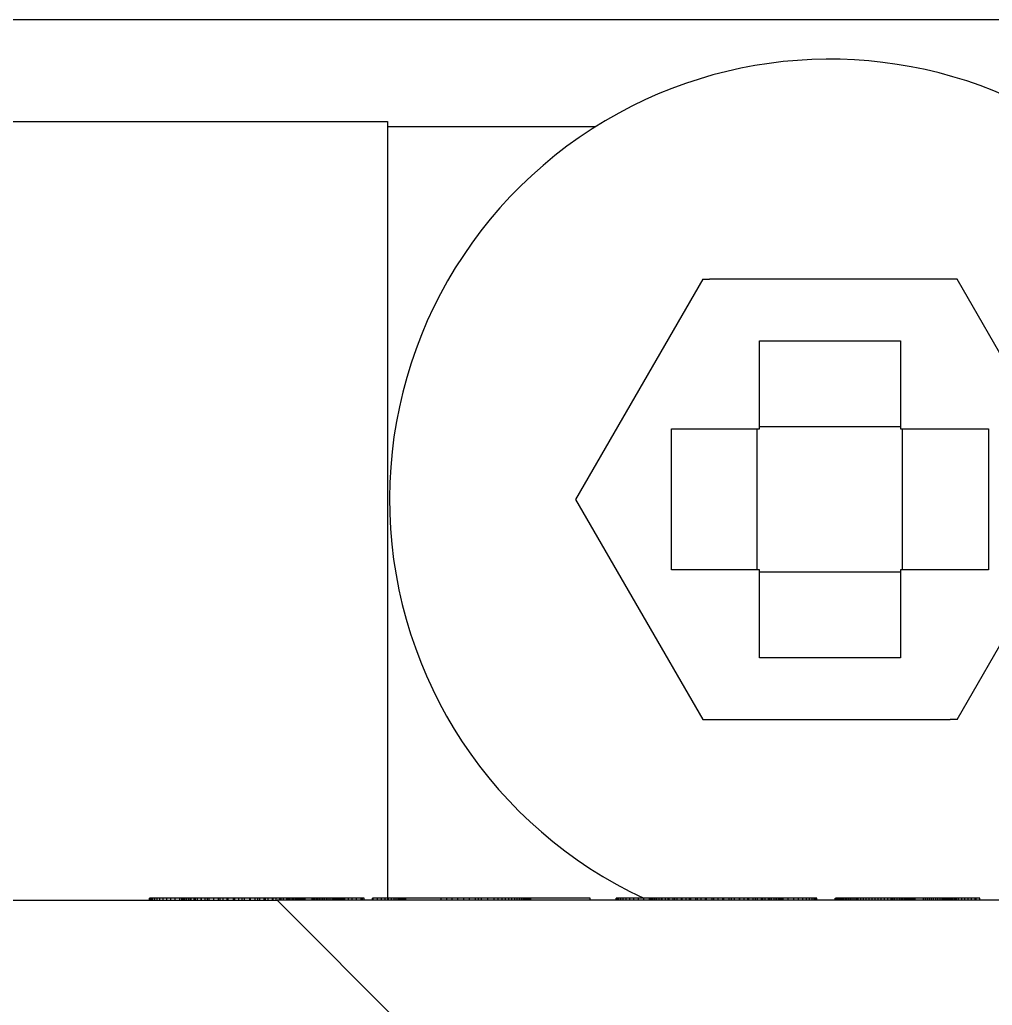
# Model space of a CAD drawing. Header units: millimetres. Extents: x -210 to 210, y -148 to 148.
# Drawn here: x -167.03 to -161.51, y -3.45 to 2.14 of the extents above; entities that cross this region are included whole.
import ezdxf

# ---------------------------------------------------------------- set-up
doc = ezdxf.new("R2010")
doc.units = ezdxf.units.MM
doc.layers.get('0').update_dxf_attribs({"lineweight": 18})

msp = doc.modelspace()

# ---------------------------------------------------------------- linework, layer by layer
at = {"color": 7, "lineweight": 30}
for p, q in [((-134.0716, 2.1437), (-167.5717, 2.1437)), ((-136.0716, -2.8563), (-165.5716, -2.8563))]:
    msp.add_line(p, q, dxfattribs=at)
at = {"color": 7, "lineweight": 30, "ltscale": 0.06566}
msp.add_line((-167.5717, 1.565), (-164.9452, 1.565), dxfattribs=at)
at = {"color": 7, "lineweight": 30, "ltscale": 0.110533}
msp.add_line((-164.9452, 1.565), (-164.9452, -2.8563), dxfattribs=at)
at = {"color": 7, "lineweight": 30, "ltscale": 0.029591}
msp.add_line((-164.9452, 1.5372), (-163.7615, 1.5372), dxfattribs=at)
at = {"color": 7, "lineweight": 30, "ltscale": 0.036084}
for p, q in [((-163.1546, 0.6695), (-163.8763, -0.5805)), ((-160.9895, -0.5805), (-161.7112, 0.6695)), ((-163.8763, -0.5805), (-163.1546, -1.8305)), ((-161.7112, -1.8305), (-160.9895, -0.5805))]:
    msp.add_line(p, q, dxfattribs=at)
at = {"color": 7, "lineweight": 30, "ltscale": 0.000970459}
for p, q in [((-163.1546, 0.6695), (-163.1158, 0.6695)), ((-161.7112, -1.8305), (-161.75, -1.8305)), ((-165.8548, -2.8463), (-165.8936, -2.8463))]:
    msp.add_line(p, q, dxfattribs=at)
at = {"color": 7, "lineweight": 30, "ltscale": 0.035114}
for p, q in [((-161.7112, 0.6695), (-163.1158, 0.6695)), ((-163.1546, -1.8305), (-161.75, -1.8305))]:
    msp.add_line(p, q, dxfattribs=at)
at = {"color": 7, "lineweight": 30, "ltscale": 0.02}
for p, q in [((-162.8329, 0.3195), (-162.0329, 0.3195)), ((-162.0329, -0.1679), (-162.8329, -0.1679)), ((-163.3329, -0.9805), (-163.3329, -0.1805)), ((-162.8455, -0.9805), (-162.8455, -0.1805)), ((-162.0203, -0.9805), (-162.0203, -0.1805)), ((-161.5329, -0.1805), (-161.5329, -0.9805)), ((-162.0329, -0.9931), (-162.8329, -0.9931)), ((-162.0329, -1.4805), (-162.8329, -1.4805))]:
    msp.add_line(p, q, dxfattribs=at)
at = {"color": 7, "lineweight": 30, "ltscale": 0.0125}
for p, q in [((-162.8329, -0.1805), (-162.8329, 0.3195)), ((-162.0329, 0.3195), (-162.0329, -0.1805)), ((-163.3329, -0.1805), (-162.8329, -0.1805)), ((-162.0329, -0.1805), (-161.5329, -0.1805)), ((-162.8329, -0.9805), (-163.3329, -0.9805)), ((-162.8329, -1.4805), (-162.8329, -0.9805)), ((-162.0329, -0.9805), (-162.0329, -1.4805)), ((-161.5329, -0.9805), (-162.0329, -0.9805))]:
    msp.add_line(p, q, dxfattribs=at)
at = {"color": 7, "lineweight": 30, "ltscale": 3.05176e-05}
msp.add_line((-166.2943, -2.8463), (-166.2955, -2.8463), dxfattribs=at)
at = {"color": 7, "lineweight": 30, "ltscale": 0.000249863}
for p, q in [((-166.2955, -2.8563), (-166.2955, -2.8463)), ((-166.2943, -2.8563), (-166.2943, -2.8463)), ((-166.2907, -2.8563), (-166.2907, -2.8463)), ((-166.2846, -2.8563), (-166.2846, -2.8463)), ((-166.2761, -2.8563), (-166.2761, -2.8463)), ((-166.2652, -2.8563), (-166.2652, -2.8463)), ((-166.2518, -2.8563), (-166.2518, -2.8463)), ((-166.236, -2.8563), (-166.236, -2.8463)), ((-166.2178, -2.8563), (-166.2178, -2.8463)), ((-166.1972, -2.8563), (-166.1972, -2.8463)), ((-166.1741, -2.8563), (-166.1741, -2.8463)), ((-166.1491, -2.8563), (-166.1491, -2.8463)), ((-166.1225, -2.8563), (-166.1225, -2.8463)), ((-166.1123, -2.8563), (-166.1123, -2.8463)), ((-166.109, -2.8563), (-166.109, -2.8463)), ((-166.1034, -2.8563), (-166.1034, -2.8463)), ((-166.0957, -2.8563), (-166.0957, -2.8463)), ((-166.0944, -2.8563), (-166.0944, -2.8463)), ((-166.0857, -2.8563), (-166.0857, -2.8463)), ((-166.0735, -2.8563), (-166.0735, -2.8463)), ((-166.0647, -2.8563), (-166.0647, -2.8463)), ((-166.0591, -2.8563), (-166.0591, -2.8463)), ((-166.0425, -2.8563), (-166.0425, -2.8463)), ((-166.0336, -2.8563), (-166.0336, -2.8463)), ((-166.0236, -2.8563), (-166.0236, -2.8463)), ((-166.0025, -2.8563), (-166.0025, -2.8463)), ((-166.0009, -2.8563), (-166.0009, -2.8463)), ((-165.9798, -2.8563), (-165.9798, -2.8463)), ((-165.9666, -2.8563), (-165.9666, -2.8463)), ((-165.9559, -2.8563), (-165.9559, -2.8463)), ((-165.9309, -2.8563), (-165.9309, -2.8463)), ((-165.9308, -2.8563), (-165.9308, -2.8463)), ((-165.9046, -2.8563), (-165.9046, -2.8463)), ((-165.8936, -2.8563), (-165.8936, -2.8463)), ((-165.8772, -2.8563), (-165.8772, -2.8463)), ((-165.8548, -2.8563), (-165.8548, -2.8463)), ((-165.8486, -2.8563), (-165.8486, -2.8463)), ((-165.8189, -2.8563), (-165.8189, -2.8463)), ((-165.8118, -2.8563), (-165.8118, -2.8463)), ((-165.788, -2.8563), (-165.788, -2.8463)), ((-165.7686, -2.8563), (-165.7686, -2.8463)), ((-165.756, -2.8563), (-165.756, -2.8463)), ((-165.725, -2.8563), (-165.725, -2.8463)), ((-165.7228, -2.8563), (-165.7228, -2.8463)), ((-165.6958, -2.8563), (-165.6958, -2.8463)), ((-165.6812, -2.8563), (-165.6812, -2.8463)), ((-165.6805, -2.8563), (-165.6805, -2.8463)), ((-165.6699, -2.8563), (-165.6699, -2.8463)), ((-165.6449, -2.8563), (-165.6449, -2.8463)), ((-165.637, -2.8563), (-165.637, -2.8463)), ((-165.621, -2.8563), (-165.621, -2.8463)), ((-165.598, -2.8563), (-165.598, -2.8463)), ((-165.5925, -2.8563), (-165.5925, -2.8463)), ((-165.5761, -2.8563), (-165.5761, -2.8463)), ((-165.5552, -2.8563), (-165.5552, -2.8463)), ((-165.5477, -2.8563), (-165.5477, -2.8463)), ((-165.5353, -2.8563), (-165.5353, -2.8463)), ((-165.5163, -2.8563), (-165.5163, -2.8463)), ((-165.5094, -2.8563), (-165.5094, -2.8463)), ((-165.5025, -2.8563), (-165.5025, -2.8463)), ((-165.4984, -2.8563), (-165.4984, -2.8463)), ((-165.4975, -2.8563), (-165.4975, -2.8463)), ((-165.4865, -2.8563), (-165.4865, -2.8463)), ((-165.4819, -2.8563), (-165.4819, -2.8463)), ((-165.4763, -2.8563), (-165.4763, -2.8463)), ((-165.4671, -2.8563), (-165.4671, -2.8463)), ((-165.4671, -2.8563), (-165.4671, -2.8463)), ((-165.4587, -2.8563), (-165.4587, -2.8463)), ((-165.4571, -2.8563), (-165.4571, -2.8463)), ((-165.454, -2.8563), (-165.454, -2.8463)), ((-165.4511, -2.8563), (-165.4511, -2.8463)), ((-165.4444, -2.8563), (-165.4444, -2.8463)), ((-165.4426, -2.8563), (-165.4426, -2.8463)), ((-165.4386, -2.8563), (-165.4386, -2.8463)), ((-165.4337, -2.8563), (-165.4337, -2.8463)), ((-165.4331, -2.8563), (-165.4331, -2.8463)), ((-165.4295, -2.8563), (-165.4295, -2.8463)), ((-165.4256, -2.8563), (-165.4256, -2.8463)), ((-165.4252, -2.8563), (-165.4252, -2.8463)), ((-165.4223, -2.8563), (-165.4223, -2.8463)), ((-165.4194, -2.8563), (-165.4194, -2.8463)), ((-165.4191, -2.8563), (-165.4191, -2.8463)), ((-165.4169, -2.8563), (-165.4169, -2.8463)), ((-165.4149, -2.8563), (-165.4149, -2.8463)), ((-165.4148, -2.8563), (-165.4148, -2.8463)), ((-165.4133, -2.8563), (-165.4133, -2.8463)), ((-165.4122, -2.8563), (-165.4122, -2.8463)), ((-165.4122, -2.8563), (-165.4122, -2.8463)), ((-165.4115, -2.8563), (-165.4115, -2.8463)), ((-165.4113, -2.8563), (-165.4113, -2.8463)), ((-165.3717, -2.8563), (-165.3717, -2.8463)), ((-165.3641, -2.8563), (-165.3641, -2.8463)), ((-165.3562, -2.8563), (-165.3562, -2.8463)), ((-165.348, -2.8563), (-165.348, -2.8463)), ((-165.3394, -2.8563), (-165.3394, -2.8463)), ((-165.3305, -2.8563), (-165.3305, -2.8463)), ((-165.3212, -2.8563), (-165.3212, -2.8463)), ((-165.3116, -2.8563), (-165.3116, -2.8463)), ((-165.3016, -2.8563), (-165.3016, -2.8463)), ((-165.2913, -2.8563), (-165.2913, -2.8463)), ((-165.2807, -2.8563), (-165.2807, -2.8463)), ((-165.269, -2.8563), (-165.269, -2.8463)), ((-165.2559, -2.8563), (-165.2559, -2.8463)), ((-165.2502, -2.8563), (-165.2502, -2.8463)), ((-165.2498, -2.8563), (-165.2498, -2.8463)), ((-165.2492, -2.8563), (-165.2492, -2.8463)), ((-165.2484, -2.8563), (-165.2484, -2.8463)), ((-165.2473, -2.8563), (-165.2473, -2.8463)), ((-165.246, -2.8563), (-165.246, -2.8463)), ((-165.2445, -2.8563), (-165.2445, -2.8463)), ((-165.2427, -2.8563), (-165.2427, -2.8463)), ((-165.2412, -2.8563), (-165.2412, -2.8463)), ((-165.2407, -2.8563), (-165.2407, -2.8463)), ((-165.2384, -2.8563), (-165.2384, -2.8463)), ((-165.2358, -2.8563), (-165.2358, -2.8463)), ((-165.2326, -2.8563), (-165.2326, -2.8463)), ((-165.2288, -2.8563), (-165.2288, -2.8463)), ((-165.2249, -2.8563), (-165.2249, -2.8463)), ((-165.2245, -2.8563), (-165.2245, -2.8463)), ((-165.2196, -2.8563), (-165.2196, -2.8463)), ((-165.2142, -2.8563), (-165.2142, -2.8463)), ((-165.2082, -2.8563), (-165.2082, -2.8463)), ((-165.2071, -2.8563), (-165.2071, -2.8463)), ((-165.2017, -2.8563), (-165.2017, -2.8463)), ((-165.1946, -2.8563), (-165.1946, -2.8463)), ((-165.1877, -2.8563), (-165.1877, -2.8463)), ((-165.1869, -2.8563), (-165.1869, -2.8463)), ((-165.1667, -2.8563), (-165.1667, -2.8463)), ((-165.1442, -2.8563), (-165.1442, -2.8463)), ((-165.1202, -2.8563), (-165.1202, -2.8463)), ((-165.0946, -2.8563), (-165.0946, -2.8463)), ((-165.0866, -2.8563), (-165.0866, -2.8463)), ((-165.0761, -2.8563), (-165.0761, -2.8463)), ((-165.0286, -2.8563), (-165.0286, -2.8463)), ((-165.0259, -2.8563), (-165.0259, -2.8463)), ((-165.0011, -2.8563), (-165.0011, -2.8463)), ((-164.9783, -2.8563), (-164.9783, -2.8463)), ((-164.9575, -2.8563), (-164.9575, -2.8463)), ((-164.9387, -2.8563), (-164.9387, -2.8463)), ((-164.922, -2.8563), (-164.922, -2.8463)), ((-164.9073, -2.8563), (-164.9073, -2.8463)), ((-164.8947, -2.8563), (-164.8947, -2.8463)), ((-164.884, -2.8563), (-164.884, -2.8463)), ((-164.8754, -2.8563), (-164.8754, -2.8463)), ((-164.8689, -2.8563), (-164.8689, -2.8463)), ((-164.8636, -2.8563), (-164.8636, -2.8463)), ((-164.8589, -2.8563), (-164.8589, -2.8463)), ((-164.8548, -2.8563), (-164.8548, -2.8463)), ((-164.8511, -2.8563), (-164.8511, -2.8463)), ((-164.8481, -2.8563), (-164.8481, -2.8463)), ((-164.8456, -2.8563), (-164.8456, -2.8463)), ((-164.8437, -2.8563), (-164.8437, -2.8463)), ((-164.8423, -2.8563), (-164.8423, -2.8463)), ((-164.8414, -2.8563), (-164.8414, -2.8463)), ((-164.8412, -2.8563), (-164.8412, -2.8463)), ((-164.6392, -2.8563), (-164.6392, -2.8463)), ((-164.6083, -2.8563), (-164.6083, -2.8463)), ((-164.5767, -2.8563), (-164.5767, -2.8463)), ((-164.5446, -2.8563), (-164.5446, -2.8463)), ((-164.5119, -2.8563), (-164.5119, -2.8463)), ((-164.4786, -2.8563), (-164.4786, -2.8463)), ((-164.4447, -2.8563), (-164.4447, -2.8463)), ((-164.4268, -2.8563), (-164.4268, -2.8463)), ((-164.4103, -2.8563), (-164.4103, -2.8463)), ((-164.3753, -2.8563), (-164.3753, -2.8463)), ((-164.3396, -2.8563), (-164.3396, -2.8463)), ((-164.3161, -2.8563), (-164.3161, -2.8463)), ((-164.2942, -2.8563), (-164.2942, -2.8463)), ((-164.2738, -2.8563), (-164.2738, -2.8463)), ((-164.255, -2.8563), (-164.255, -2.8463)), ((-164.2377, -2.8563), (-164.2377, -2.8463)), ((-164.222, -2.8563), (-164.222, -2.8463)), ((-164.2078, -2.8563), (-164.2078, -2.8463)), ((-164.1952, -2.8563), (-164.1952, -2.8463)), ((-164.1842, -2.8563), (-164.1842, -2.8463)), ((-164.1747, -2.8563), (-164.1747, -2.8463)), ((-164.1664, -2.8563), (-164.1664, -2.8463)), ((-164.159, -2.8563), (-164.159, -2.8463)), ((-164.1525, -2.8563), (-164.1525, -2.8463)), ((-164.1468, -2.8563), (-164.1468, -2.8463)), ((-164.142, -2.8563), (-164.142, -2.8463)), ((-164.1381, -2.8563), (-164.1381, -2.8463)), ((-164.1351, -2.8563), (-164.1351, -2.8463)), ((-164.1329, -2.8563), (-164.1329, -2.8463)), ((-164.1316, -2.8563), (-164.1316, -2.8463)), ((-164.1311, -2.8563), (-164.1311, -2.8463)), ((-163.7933, -2.8563), (-163.7933, -2.8463)), ((-163.6455, -2.8563), (-163.6455, -2.8463)), ((-163.6439, -2.8563), (-163.6439, -2.8463)), ((-163.6392, -2.8563), (-163.6392, -2.8463)), ((-163.6315, -2.8563), (-163.6315, -2.8463)), ((-163.6206, -2.8563), (-163.6206, -2.8463)), ((-163.6065, -2.8563), (-163.6065, -2.8463)), ((-163.5894, -2.8563), (-163.5894, -2.8463)), ((-163.5692, -2.8563), (-163.5692, -2.8463)), ((-163.5458, -2.8563), (-163.5458, -2.8463)), ((-163.5193, -2.8563), (-163.5193, -2.8463)), ((-163.4897, -2.8563), (-163.4897, -2.8463)), ((-163.4577, -2.8563), (-163.4577, -2.8463)), ((-163.4543, -2.8563), (-163.4543, -2.8463)), ((-163.451, -2.8563), (-163.451, -2.8463)), ((-163.4456, -2.8563), (-163.4456, -2.8463)), ((-163.4379, -2.8563), (-163.4379, -2.8463)), ((-163.428, -2.8563), (-163.428, -2.8463)), ((-163.424, -2.8563), (-163.424, -2.8463)), ((-163.416, -2.8563), (-163.416, -2.8463)), ((-163.4017, -2.8563), (-163.4017, -2.8463)), ((-163.3884, -2.8563), (-163.3884, -2.8463)), ((-163.3853, -2.8563), (-163.3853, -2.8463)), ((-163.3667, -2.8563), (-163.3667, -2.8463)), ((-163.3512, -2.8563), (-163.3512, -2.8463)), ((-163.3459, -2.8563), (-163.3459, -2.8463)), ((-163.3234, -2.8563), (-163.3234, -2.8463)), ((-163.3122, -2.8563), (-163.3122, -2.8463)), ((-163.2997, -2.8563), (-163.2997, -2.8463)), ((-163.2748, -2.8563), (-163.2748, -2.8463)), ((-163.2715, -2.8563), (-163.2715, -2.8463)), ((-163.2487, -2.8563), (-163.2487, -2.8463)), ((-163.229, -2.8563), (-163.229, -2.8463)), ((-163.2215, -2.8563), (-163.2215, -2.8463)), ((-163.193, -2.8563), (-163.193, -2.8463)), ((-163.1848, -2.8563), (-163.1848, -2.8463)), ((-163.1634, -2.8563), (-163.1634, -2.8463)), ((-163.1389, -2.8563), (-163.1389, -2.8463)), ((-163.1326, -2.8563), (-163.1326, -2.8463)), ((-163.1006, -2.8563), (-163.1006, -2.8463)), ((-163.0912, -2.8563), (-163.0912, -2.8463)), ((-163.0674, -2.8563), (-163.0674, -2.8463)), ((-163.0399, -2.8563), (-163.0399, -2.8463)), ((-163.0353, -2.8563), (-163.0353, -2.8463)), ((-163.0044, -2.8563), (-163.0044, -2.8463)), ((-162.9906, -2.8563), (-162.9906, -2.8463)), ((-162.9747, -2.8563), (-162.9747, -2.8463)), ((-162.9462, -2.8563), (-162.9462, -2.8463)), ((-162.9434, -2.8563), (-162.9434, -2.8463)), ((-162.9189, -2.8563), (-162.9189, -2.8463)), ((-162.8981, -2.8563), (-162.8981, -2.8463)), ((-162.8929, -2.8563), (-162.8929, -2.8463)), ((-162.8681, -2.8563), (-162.8681, -2.8463)), ((-162.8549, -2.8563), (-162.8549, -2.8463)), ((-162.8444, -2.8563), (-162.8444, -2.8463)), ((-162.822, -2.8563), (-162.822, -2.8463)), ((-162.8137, -2.8563), (-162.8137, -2.8463)), ((-162.8008, -2.8563), (-162.8008, -2.8463)), ((-162.7813, -2.8563), (-162.7813, -2.8463)), ((-162.7745, -2.8563), (-162.7745, -2.8463)), ((-162.7637, -2.8563), (-162.7637, -2.8463)), ((-162.7483, -2.8563), (-162.7483, -2.8463)), ((-162.7373, -2.8563), (-162.7373, -2.8463)), ((-162.7349, -2.8563), (-162.7349, -2.8463)), ((-162.7236, -2.8563), (-162.7236, -2.8463)), ((-162.7143, -2.8563), (-162.7143, -2.8463)), ((-162.7071, -2.8563), (-162.7071, -2.8463)), ((-162.702, -2.8563), (-162.702, -2.8463)), ((-162.702, -2.8563), (-162.702, -2.8463)), ((-162.6989, -2.8563), (-162.6989, -2.8463)), ((-162.6688, -2.8563), (-162.6688, -2.8463)), ((-162.6383, -2.8563), (-162.6383, -2.8463)), ((-162.6109, -2.8563), (-162.6109, -2.8463)), ((-162.5867, -2.8563), (-162.5867, -2.8463)), ((-162.5658, -2.8563), (-162.5658, -2.8463)), ((-162.5481, -2.8563), (-162.5481, -2.8463)), ((-162.5336, -2.8563), (-162.5336, -2.8463)), ((-162.5223, -2.8563), (-162.5223, -2.8463)), ((-162.5143, -2.8563), (-162.5143, -2.8463)), ((-162.5094, -2.8563), (-162.5094, -2.8463)), ((-162.5078, -2.8563), (-162.5078, -2.8463)), ((-162.4022, -2.8563), (-162.4022, -2.8463)), ((-162.4019, -2.8563), (-162.4019, -2.8463)), ((-162.4008, -2.8563), (-162.4008, -2.8463)), ((-162.399, -2.8563), (-162.399, -2.8463)), ((-162.3966, -2.8563), (-162.3966, -2.8463)), ((-162.3934, -2.8563), (-162.3934, -2.8463)), ((-162.3894, -2.8563), (-162.3894, -2.8463)), ((-162.3848, -2.8563), (-162.3848, -2.8463)), ((-162.3794, -2.8563), (-162.3794, -2.8463)), ((-162.3734, -2.8563), (-162.3734, -2.8463)), ((-162.3666, -2.8563), (-162.3666, -2.8463)), ((-162.3593, -2.8563), (-162.3593, -2.8463)), ((-162.3515, -2.8563), (-162.3515, -2.8463)), ((-162.3432, -2.8563), (-162.3432, -2.8463)), ((-162.3345, -2.8563), (-162.3345, -2.8463)), ((-162.3254, -2.8563), (-162.3254, -2.8463)), ((-162.3158, -2.8563), (-162.3158, -2.8463)), ((-162.3057, -2.8563), (-162.3057, -2.8463)), ((-162.2952, -2.8563), (-162.2952, -2.8463)), ((-162.2843, -2.8563), (-162.2843, -2.8463)), ((-162.2808, -2.8563), (-162.2808, -2.8463)), ((-162.2729, -2.8563), (-162.2729, -2.8463)), ((-162.2579, -2.8563), (-162.2579, -2.8463)), ((-162.2425, -2.8563), (-162.2425, -2.8463)), ((-162.2267, -2.8563), (-162.2267, -2.8463)), ((-162.2104, -2.8563), (-162.2104, -2.8463)), ((-162.1937, -2.8563), (-162.1937, -2.8463)), ((-162.1766, -2.8563), (-162.1766, -2.8463)), ((-162.1591, -2.8563), (-162.1591, -2.8463)), ((-162.1412, -2.8563), (-162.1412, -2.8463)), ((-162.1228, -2.8563), (-162.1228, -2.8463)), ((-162.104, -2.8563), (-162.104, -2.8463)), ((-162.0854, -2.8563), (-162.0854, -2.8463)), ((-162.0776, -2.8563), (-162.0776, -2.8463)), ((-162.0678, -2.8563), (-162.0678, -2.8463)), ((-162.0633, -2.8563), (-162.0633, -2.8463)), ((-162.051, -2.8563), (-162.051, -2.8463)), ((-162.0501, -2.8563), (-162.0501, -2.8463)), ((-162.0379, -2.8563), (-162.0379, -2.8463)), ((-162.0351, -2.8563), (-162.0351, -2.8463)), ((-162.0267, -2.8563), (-162.0267, -2.8463)), ((-162.0202, -2.8563), (-162.0202, -2.8463)), ((-162.0166, -2.8563), (-162.0166, -2.8463)), ((-162.0074, -2.8563), (-162.0074, -2.8463)), ((-162.0061, -2.8563), (-162.0061, -2.8463)), ((-161.9993, -2.8563), (-161.9993, -2.8463)), ((-161.9929, -2.8563), (-161.9929, -2.8463)), ((-161.9923, -2.8563), (-161.9923, -2.8463)), ((-161.9863, -2.8563), (-161.9863, -2.8463)), ((-161.9812, -2.8563), (-161.9812, -2.8463)), ((-161.9807, -2.8563), (-161.9807, -2.8463)), ((-161.977, -2.8563), (-161.977, -2.8463)), ((-161.9732, -2.8563), (-161.9732, -2.8463)), ((-161.9698, -2.8563), (-161.9698, -2.8463)), ((-161.9693, -2.8563), (-161.9693, -2.8463)), ((-161.9669, -2.8563), (-161.9669, -2.8463)), ((-161.9644, -2.8563), (-161.9644, -2.8463)), ((-161.9624, -2.8563), (-161.9624, -2.8463)), ((-161.9608, -2.8563), (-161.9608, -2.8463)), ((-161.9597, -2.8563), (-161.9597, -2.8463)), ((-161.959, -2.8563), (-161.959, -2.8463)), ((-161.9588, -2.8563), (-161.9588, -2.8463)), ((-161.952, -2.8563), (-161.952, -2.8463)), ((-161.9503, -2.8563), (-161.9503, -2.8463)), ((-161.9483, -2.8563), (-161.9483, -2.8463)), ((-161.9007, -2.8563), (-161.9007, -2.8463)), ((-161.89, -2.8563), (-161.89, -2.8463)), ((-161.879, -2.8563), (-161.879, -2.8463)), ((-161.8676, -2.8563), (-161.8676, -2.8463)), ((-161.856, -2.8563), (-161.856, -2.8463)), ((-161.844, -2.8563), (-161.844, -2.8463)), ((-161.8317, -2.8563), (-161.8317, -2.8463)), ((-161.8191, -2.8563), (-161.8191, -2.8463)), ((-161.8061, -2.8563), (-161.8061, -2.8463)), ((-161.795, -2.8563), (-161.795, -2.8463)), ((-161.7946, -2.8563), (-161.7946, -2.8463)), ((-161.7939, -2.8563), (-161.7939, -2.8463)), ((-161.7929, -2.8563), (-161.7929, -2.8463)), ((-161.7928, -2.8563), (-161.7928, -2.8463)), ((-161.7915, -2.8563), (-161.7915, -2.8463)), ((-161.7899, -2.8563), (-161.7899, -2.8463)), ((-161.788, -2.8563), (-161.788, -2.8463)), ((-161.7859, -2.8563), (-161.7859, -2.8463)), ((-161.7834, -2.8563), (-161.7834, -2.8463)), ((-161.7807, -2.8563), (-161.7807, -2.8463)), ((-161.7793, -2.8563), (-161.7793, -2.8463)), ((-161.7774, -2.8563), (-161.7774, -2.8463)), ((-161.7733, -2.8563), (-161.7733, -2.8463)), ((-161.7685, -2.8563), (-161.7685, -2.8463)), ((-161.7652, -2.8563), (-161.7652, -2.8463)), ((-161.7629, -2.8563), (-161.7629, -2.8463)), ((-161.7565, -2.8563), (-161.7565, -2.8463)), ((-161.7505, -2.8563), (-161.7505, -2.8463)), ((-161.7494, -2.8563), (-161.7494, -2.8463)), ((-161.7416, -2.8563), (-161.7416, -2.8463)), ((-161.7351, -2.8563), (-161.7351, -2.8463)), ((-161.7329, -2.8563), (-161.7329, -2.8463)), ((-161.7235, -2.8563), (-161.7235, -2.8463)), ((-161.7189, -2.8563), (-161.7189, -2.8463)), ((-161.7133, -2.8563), (-161.7133, -2.8463)), ((-161.7021, -2.8563), (-161.7021, -2.8463)), ((-161.6846, -2.8563), (-161.6846, -2.8463)), ((-161.6664, -2.8563), (-161.6664, -2.8463)), ((-161.6476, -2.8563), (-161.6476, -2.8463)), ((-161.628, -2.8563), (-161.628, -2.8463)), ((-161.6077, -2.8563), (-161.6077, -2.8463)), ((-161.6025, -2.8563), (-161.6025, -2.8463)), ((-161.5813, -2.8563), (-161.5813, -2.8463))]:
    msp.add_line(p, q, dxfattribs=at)
at = {"color": 7, "lineweight": 30, "ltscale": 9.07898e-05}
msp.add_line((-166.2907, -2.8463), (-166.2943, -2.8463), dxfattribs=at)
at = {"color": 7, "lineweight": 30, "ltscale": 0.000151825}
msp.add_line((-166.2846, -2.8463), (-166.2907, -2.8463), dxfattribs=at)
at = {"color": 7, "lineweight": 30, "ltscale": 0.00021286}
msp.add_line((-166.2761, -2.8463), (-166.2846, -2.8463), dxfattribs=at)
at = {"color": 7, "lineweight": 30, "ltscale": 0.000273132}
for p, q in [((-166.2652, -2.8463), (-166.2761, -2.8463)), ((-162.2843, -2.8463), (-162.2952, -2.8463))]:
    msp.add_line(p, q, dxfattribs=at)
at = {"color": 7, "lineweight": 30, "ltscale": 0.000334167}
msp.add_line((-166.2518, -2.8463), (-166.2652, -2.8463), dxfattribs=at)
at = {"color": 7, "lineweight": 30, "ltscale": 0.00039444}
msp.add_line((-166.236, -2.8463), (-166.2518, -2.8463), dxfattribs=at)
at = {"color": 7, "lineweight": 30, "ltscale": 0.000455475}
msp.add_line((-166.2178, -2.8463), (-166.236, -2.8463), dxfattribs=at)
at = {"color": 7, "lineweight": 30, "ltscale": 0.000515747}
msp.add_line((-166.1972, -2.8463), (-166.2178, -2.8463), dxfattribs=at)
at = {"color": 7, "lineweight": 30, "ltscale": 0.000576782}
msp.add_line((-166.1741, -2.8463), (-166.1972, -2.8463), dxfattribs=at)
at = {"color": 7, "lineweight": 30, "ltscale": 0.000626373}
msp.add_line((-166.1491, -2.8463), (-166.1741, -2.8463), dxfattribs=at)
at = {"color": 7, "lineweight": 30, "ltscale": 0.00066452}
msp.add_line((-166.1225, -2.8463), (-166.1491, -2.8463), dxfattribs=at)
at = {"color": 7, "lineweight": 30, "ltscale": 0.000702667}
msp.add_line((-166.0944, -2.8463), (-166.1225, -2.8463), dxfattribs=at)
at = {"color": 7, "lineweight": 30, "ltscale": 0.000740814}
msp.add_line((-166.0647, -2.8463), (-166.0944, -2.8463), dxfattribs=at)
at = {"color": 7, "lineweight": 30, "ltscale": 0.000779724}
msp.add_line((-166.0336, -2.8463), (-166.0647, -2.8463), dxfattribs=at)
at = {"color": 7, "lineweight": 30, "ltscale": 0.000817108}
msp.add_line((-166.0009, -2.8463), (-166.0336, -2.8463), dxfattribs=at)
at = {"color": 7, "lineweight": 30, "ltscale": 0.000856018}
msp.add_line((-165.9666, -2.8463), (-166.0009, -2.8463), dxfattribs=at)
at = {"color": 7, "lineweight": 30, "ltscale": 0.000894165}
msp.add_line((-165.9309, -2.8463), (-165.9666, -2.8463), dxfattribs=at)
at = {"color": 7, "lineweight": 30, "ltscale": 0.000932312}
msp.add_line((-165.8936, -2.8463), (-165.9309, -2.8463), dxfattribs=at)
at = {"color": 7, "lineweight": 30, "ltscale": 0.001073}
msp.add_line((-165.8118, -2.8463), (-165.8548, -2.8463), dxfattribs=at)
at = {"color": 7, "lineweight": 30, "ltscale": 0.001081}
msp.add_line((-165.7686, -2.8463), (-165.8118, -2.8463), dxfattribs=at)
at = {"color": 7, "lineweight": 30, "ltscale": 0.001089}
msp.add_line((-165.725, -2.8463), (-165.7686, -2.8463), dxfattribs=at)
at = {"color": 7, "lineweight": 30, "ltscale": 0.001096}
msp.add_line((-165.6812, -2.8463), (-165.725, -2.8463), dxfattribs=at)
at = {"color": 7, "lineweight": 30, "ltscale": 0.001105}
for p, q in [((-165.637, -2.8463), (-165.6812, -2.8463)), ((-163.1848, -2.8463), (-163.229, -2.8463))]:
    msp.add_line(p, q, dxfattribs=at)
at = {"color": 7, "lineweight": 30, "ltscale": 0.001112}
msp.add_line((-165.5925, -2.8463), (-165.637, -2.8463), dxfattribs=at)
at = {"color": 7, "lineweight": 30, "ltscale": 0.001121}
msp.add_line((-165.5477, -2.8463), (-165.5925, -2.8463), dxfattribs=at)
at = {"color": 7, "lineweight": 30, "ltscale": 0.001128}
msp.add_line((-165.5025, -2.8463), (-165.5477, -2.8463), dxfattribs=at)
at = {"color": 7, "lineweight": 30, "ltscale": 0.001136}
msp.add_line((-165.4571, -2.8463), (-165.5025, -2.8463), dxfattribs=at)
at = {"color": 7, "lineweight": 30, "ltscale": 0.001144}
msp.add_line((-165.4113, -2.8463), (-165.4571, -2.8463), dxfattribs=at)
at = {"color": 7, "lineweight": 30, "ltscale": 0.000989532}
msp.add_line((-165.3717, -2.8463), (-165.4113, -2.8463), dxfattribs=at)
at = {"color": 7, "lineweight": 30, "ltscale": 0.000189209}
msp.add_line((-165.3641, -2.8463), (-165.3717, -2.8463), dxfattribs=at)
at = {"color": 7, "lineweight": 30, "ltscale": 0.000197601}
msp.add_line((-165.3562, -2.8463), (-165.3641, -2.8463), dxfattribs=at)
at = {"color": 7, "lineweight": 30, "ltscale": 0.000206757}
msp.add_line((-165.348, -2.8463), (-165.3562, -2.8463), dxfattribs=at)
at = {"color": 7, "lineweight": 30, "ltscale": 0.000214386}
for p, q in [((-165.3394, -2.8463), (-165.348, -2.8463)), ((-164.8754, -2.8463), (-164.884, -2.8463))]:
    msp.add_line(p, q, dxfattribs=at)
at = {"color": 7, "lineweight": 30, "ltscale": 0.000223541}
msp.add_line((-165.3305, -2.8463), (-165.3394, -2.8463), dxfattribs=at)
at = {"color": 7, "lineweight": 30, "ltscale": 0.000231934}
msp.add_line((-165.3212, -2.8463), (-165.3305, -2.8463), dxfattribs=at)
at = {"color": 7, "lineweight": 30, "ltscale": 0.000240326}
msp.add_line((-165.3116, -2.8463), (-165.3212, -2.8463), dxfattribs=at)
at = {"color": 7, "lineweight": 30, "ltscale": 0.000249481}
msp.add_line((-165.3016, -2.8463), (-165.3116, -2.8463), dxfattribs=at)
at = {"color": 7, "lineweight": 30, "ltscale": 0.000257111}
msp.add_line((-165.2913, -2.8463), (-165.3016, -2.8463), dxfattribs=at)
at = {"color": 7, "lineweight": 30, "ltscale": 0.000266266}
for p, q in [((-165.2807, -2.8463), (-165.2913, -2.8463)), ((-164.884, -2.8463), (-164.8947, -2.8463))]:
    msp.add_line(p, q, dxfattribs=at)
at = {"color": 7, "lineweight": 30, "ltscale": 0.00029068}
msp.add_line((-165.269, -2.8463), (-165.2807, -2.8463), dxfattribs=at)
at = {"color": 7, "lineweight": 30, "ltscale": 0.000328827}
msp.add_line((-165.2559, -2.8463), (-165.269, -2.8463), dxfattribs=at)
at = {"color": 7, "lineweight": 30, "ltscale": 0.000367737}
for p, q in [((-165.2412, -2.8463), (-165.2559, -2.8463)), ((-164.9073, -2.8463), (-164.922, -2.8463))]:
    msp.add_line(p, q, dxfattribs=at)
at = {"color": 7, "lineweight": 30, "ltscale": 0.000406647}
for p, q in [((-165.2249, -2.8463), (-165.2412, -2.8463)), ((-162.2104, -2.8463), (-162.2267, -2.8463))]:
    msp.add_line(p, q, dxfattribs=at)
at = {"color": 7, "lineweight": 30, "ltscale": 0.000445557}
msp.add_line((-165.2071, -2.8463), (-165.2249, -2.8463), dxfattribs=at)
at = {"color": 7, "lineweight": 30, "ltscale": 0.000485229}
msp.add_line((-165.1877, -2.8463), (-165.2071, -2.8463), dxfattribs=at)
at = {"color": 7, "lineweight": 30, "ltscale": 0.000523376}
for p, q in [((-165.1667, -2.8463), (-165.1877, -2.8463)), ((-162.5658, -2.8463), (-162.5867, -2.8463))]:
    msp.add_line(p, q, dxfattribs=at)
at = {"color": 7, "lineweight": 30, "ltscale": 0.000562286}
msp.add_line((-165.1442, -2.8463), (-165.1667, -2.8463), dxfattribs=at)
at = {"color": 7, "lineweight": 30, "ltscale": 0.000601959}
msp.add_line((-165.1202, -2.8463), (-165.1442, -2.8463), dxfattribs=at)
at = {"color": 7, "lineweight": 30, "ltscale": 0.000640106}
msp.add_line((-165.0946, -2.8463), (-165.1202, -2.8463), dxfattribs=at)
at = {"color": 7, "lineweight": 30, "ltscale": 0.000198364}
msp.add_line((-165.0866, -2.8463), (-165.0946, -2.8463), dxfattribs=at)
at = {"color": 7, "lineweight": 30, "ltscale": 0.000263214}
msp.add_line((-165.0761, -2.8463), (-165.0866, -2.8463), dxfattribs=at)
at = {"color": 7, "lineweight": 30, "ltscale": 6.63757e-05}
msp.add_line((-165.0259, -2.8463), (-165.0286, -2.8463), dxfattribs=at)
at = {"color": 7, "lineweight": 30, "ltscale": 0.000621033}
msp.add_line((-165.0011, -2.8463), (-165.0259, -2.8463), dxfattribs=at)
at = {"color": 7, "lineweight": 30, "ltscale": 0.000570679}
msp.add_line((-164.9783, -2.8463), (-165.0011, -2.8463), dxfattribs=at)
at = {"color": 7, "lineweight": 30, "ltscale": 0.000519562}
msp.add_line((-164.9575, -2.8463), (-164.9783, -2.8463), dxfattribs=at)
at = {"color": 7, "lineweight": 30, "ltscale": 0.000469208}
msp.add_line((-164.9387, -2.8463), (-164.9575, -2.8463), dxfattribs=at)
at = {"color": 7, "lineweight": 30, "ltscale": 0.000417328}
msp.add_line((-164.922, -2.8463), (-164.9387, -2.8463), dxfattribs=at)
at = {"color": 7, "lineweight": 30, "ltscale": 0.000315857}
msp.add_line((-164.8947, -2.8463), (-164.9073, -2.8463), dxfattribs=at)
at = {"color": 7, "lineweight": 30, "ltscale": 0.000164032}
msp.add_line((-164.8689, -2.8463), (-164.8754, -2.8463), dxfattribs=at)
at = {"color": 7, "lineweight": 30, "ltscale": 0.000131989}
for p, q in [((-164.8636, -2.8463), (-164.8689, -2.8463)), ((-161.6025, -2.8463), (-161.6077, -2.8463))]:
    msp.add_line(p, q, dxfattribs=at)
at = {"color": 7, "lineweight": 30, "ltscale": 0.000117493}
msp.add_line((-164.8589, -2.8463), (-164.8636, -2.8463), dxfattribs=at)
at = {"color": 7, "lineweight": 30, "ltscale": 0.00010376}
msp.add_line((-164.8548, -2.8463), (-164.8589, -2.8463), dxfattribs=at)
at = {"color": 7, "lineweight": 30, "ltscale": 9.00269e-05}
msp.add_line((-164.8511, -2.8463), (-164.8548, -2.8463), dxfattribs=at)
at = {"color": 7, "lineweight": 30, "ltscale": 7.62939e-05}
for p, q in [((-164.8481, -2.8463), (-164.8511, -2.8463)), ((-164.1351, -2.8463), (-164.1381, -2.8463))]:
    msp.add_line(p, q, dxfattribs=at)
at = {"color": 7, "lineweight": 30, "ltscale": 6.2561e-05}
msp.add_line((-164.8456, -2.8463), (-164.8481, -2.8463), dxfattribs=at)
at = {"color": 7, "lineweight": 30, "ltscale": 4.80652e-05}
msp.add_line((-164.8437, -2.8463), (-164.8456, -2.8463), dxfattribs=at)
at = {"color": 7, "lineweight": 30, "ltscale": 3.50952e-05}
msp.add_line((-164.8423, -2.8463), (-164.8437, -2.8463), dxfattribs=at)
at = {"color": 7, "lineweight": 30, "ltscale": 0.01036}
msp.add_line((-164.4268, -2.8463), (-164.8412, -2.8463), dxfattribs=at)
at = {"color": 7, "lineweight": 30, "ltscale": 0.000411987}
msp.add_line((-164.4103, -2.8463), (-164.4268, -2.8463), dxfattribs=at)
at = {"color": 7, "lineweight": 30, "ltscale": 0.000875855}
msp.add_line((-164.3753, -2.8463), (-164.4103, -2.8463), dxfattribs=at)
at = {"color": 7, "lineweight": 30, "ltscale": 0.00089035}
msp.add_line((-164.3396, -2.8463), (-164.3753, -2.8463), dxfattribs=at)
at = {"color": 7, "lineweight": 30, "ltscale": 0.000587463}
msp.add_line((-164.3161, -2.8463), (-164.3396, -2.8463), dxfattribs=at)
at = {"color": 7, "lineweight": 30, "ltscale": 0.000548553}
msp.add_line((-164.2942, -2.8463), (-164.3161, -2.8463), dxfattribs=at)
at = {"color": 7, "lineweight": 30, "ltscale": 0.000509644}
msp.add_line((-164.2738, -2.8463), (-164.2942, -2.8463), dxfattribs=at)
at = {"color": 7, "lineweight": 30, "ltscale": 0.000470734}
msp.add_line((-164.255, -2.8463), (-164.2738, -2.8463), dxfattribs=at)
at = {"color": 7, "lineweight": 30, "ltscale": 0.000431824}
msp.add_line((-164.2377, -2.8463), (-164.255, -2.8463), dxfattribs=at)
at = {"color": 7, "lineweight": 30, "ltscale": 0.000392914}
msp.add_line((-164.222, -2.8463), (-164.2377, -2.8463), dxfattribs=at)
at = {"color": 7, "lineweight": 30, "ltscale": 0.000354004}
msp.add_line((-164.2078, -2.8463), (-164.222, -2.8463), dxfattribs=at)
at = {"color": 7, "lineweight": 30, "ltscale": 0.000315094}
for p, q in [((-164.1952, -2.8463), (-164.2078, -2.8463)), ((-161.8191, -2.8463), (-161.8317, -2.8463))]:
    msp.add_line(p, q, dxfattribs=at)
at = {"color": 7, "lineweight": 30, "ltscale": 0.000276184}
for p, q in [((-164.1842, -2.8463), (-164.1952, -2.8463)), ((-161.879, -2.8463), (-161.89, -2.8463))]:
    msp.add_line(p, q, dxfattribs=at)
at = {"color": 7, "lineweight": 30, "ltscale": 0.000237274}
msp.add_line((-164.1747, -2.8463), (-164.1842, -2.8463), dxfattribs=at)
at = {"color": 7, "lineweight": 30, "ltscale": 0.00020752}
msp.add_line((-164.1664, -2.8463), (-164.1747, -2.8463), dxfattribs=at)
at = {"color": 7, "lineweight": 30, "ltscale": 0.000184631}
msp.add_line((-164.159, -2.8463), (-164.1664, -2.8463), dxfattribs=at)
at = {"color": 7, "lineweight": 30, "ltscale": 0.000163269}
msp.add_line((-164.1525, -2.8463), (-164.159, -2.8463), dxfattribs=at)
at = {"color": 7, "lineweight": 30, "ltscale": 0.000141907}
msp.add_line((-164.1468, -2.8463), (-164.1525, -2.8463), dxfattribs=at)
at = {"color": 7, "lineweight": 30, "ltscale": 0.000119781}
msp.add_line((-164.142, -2.8463), (-164.1468, -2.8463), dxfattribs=at)
at = {"color": 7, "lineweight": 30, "ltscale": 9.76563e-05}
msp.add_line((-164.1381, -2.8463), (-164.142, -2.8463), dxfattribs=at)
at = {"color": 7, "lineweight": 30, "ltscale": 5.41687e-05}
msp.add_line((-164.1329, -2.8463), (-164.1351, -2.8463), dxfattribs=at)
at = {"color": 7, "lineweight": 30, "ltscale": 3.28064e-05}
msp.add_line((-164.1316, -2.8463), (-164.1329, -2.8463), dxfattribs=at)
at = {"color": 7, "lineweight": 30, "ltscale": 0.008446}
msp.add_line((-163.7933, -2.8463), (-164.1311, -2.8463), dxfattribs=at)
at = {"color": 7, "lineweight": 30, "ltscale": 3.89099e-05}
msp.add_line((-163.6439, -2.8463), (-163.6455, -2.8463), dxfattribs=at)
at = {"color": 7, "lineweight": 30, "ltscale": 0.00011673}
msp.add_line((-163.6392, -2.8463), (-163.6439, -2.8463), dxfattribs=at)
at = {"color": 7, "lineweight": 30, "ltscale": 0.00019455}
msp.add_line((-163.6315, -2.8463), (-163.6392, -2.8463), dxfattribs=at)
at = {"color": 7, "lineweight": 30, "ltscale": 0.000272369}
msp.add_line((-163.6206, -2.8463), (-163.6315, -2.8463), dxfattribs=at)
at = {"color": 7, "lineweight": 30, "ltscale": 0.000350952}
msp.add_line((-163.6065, -2.8463), (-163.6206, -2.8463), dxfattribs=at)
at = {"color": 7, "lineweight": 30, "ltscale": 0.000428009}
for p, q in [((-163.5894, -2.8463), (-163.6065, -2.8463)), ((-162.1766, -2.8463), (-162.1937, -2.8463))]:
    msp.add_line(p, q, dxfattribs=at)
at = {"color": 7, "lineweight": 30, "ltscale": 0.000505829}
msp.add_line((-163.5692, -2.8463), (-163.5894, -2.8463), dxfattribs=at)
at = {"color": 7, "lineweight": 30, "ltscale": 0.000584412}
msp.add_line((-163.5458, -2.8463), (-163.5692, -2.8463), dxfattribs=at)
at = {"color": 7, "lineweight": 30, "ltscale": 0.000661468}
msp.add_line((-163.5193, -2.8463), (-163.5458, -2.8463), dxfattribs=at)
at = {"color": 7, "lineweight": 30, "ltscale": 0.000740051}
msp.add_line((-163.4897, -2.8463), (-163.5193, -2.8463), dxfattribs=at)
at = {"color": 7, "lineweight": 30, "ltscale": 0.000800323}
msp.add_line((-163.4577, -2.8463), (-163.4897, -2.8463), dxfattribs=at)
at = {"color": 7, "lineweight": 30, "ltscale": 0.000843811}
msp.add_line((-163.424, -2.8463), (-163.4577, -2.8463), dxfattribs=at)
at = {"color": 7, "lineweight": 30, "ltscale": 0.000888062}
msp.add_line((-163.3884, -2.8463), (-163.424, -2.8463), dxfattribs=at)
at = {"color": 7, "lineweight": 30, "ltscale": 0.000930786}
msp.add_line((-163.3512, -2.8463), (-163.3884, -2.8463), dxfattribs=at)
at = {"color": 7, "lineweight": 30, "ltscale": 0.000975037}
msp.add_line((-163.3122, -2.8463), (-163.3512, -2.8463), dxfattribs=at)
at = {"color": 7, "lineweight": 30, "ltscale": 0.001018}
msp.add_line((-163.2715, -2.8463), (-163.3122, -2.8463), dxfattribs=at)
at = {"color": 7, "lineweight": 30, "ltscale": 0.001062}
msp.add_line((-163.229, -2.8463), (-163.2715, -2.8463), dxfattribs=at)
at = {"color": 7, "lineweight": 30, "ltscale": 0.001148}
msp.add_line((-163.1389, -2.8463), (-163.1848, -2.8463), dxfattribs=at)
at = {"color": 7, "lineweight": 30, "ltscale": 0.001192}
msp.add_line((-163.0912, -2.8463), (-163.1389, -2.8463), dxfattribs=at)
at = {"color": 7, "lineweight": 30, "ltscale": 0.001282}
msp.add_line((-163.0399, -2.8463), (-163.0912, -2.8463), dxfattribs=at)
at = {"color": 7, "lineweight": 30, "ltscale": 0.001231}
msp.add_line((-162.9906, -2.8463), (-163.0399, -2.8463), dxfattribs=at)
at = {"color": 7, "lineweight": 30, "ltscale": 0.001181}
msp.add_line((-162.9434, -2.8463), (-162.9906, -2.8463), dxfattribs=at)
at = {"color": 7, "lineweight": 30, "ltscale": 0.001131}
msp.add_line((-162.8981, -2.8463), (-162.9434, -2.8463), dxfattribs=at)
at = {"color": 7, "lineweight": 30, "ltscale": 0.00108}
msp.add_line((-162.8549, -2.8463), (-162.8981, -2.8463), dxfattribs=at)
at = {"color": 7, "lineweight": 30, "ltscale": 0.001031}
msp.add_line((-162.8137, -2.8463), (-162.8549, -2.8463), dxfattribs=at)
at = {"color": 7, "lineweight": 30, "ltscale": 0.00098114}
msp.add_line((-162.7745, -2.8463), (-162.8137, -2.8463), dxfattribs=at)
at = {"color": 7, "lineweight": 30, "ltscale": 0.000930023}
msp.add_line((-162.7373, -2.8463), (-162.7745, -2.8463), dxfattribs=at)
at = {"color": 7, "lineweight": 30, "ltscale": 0.000880432}
msp.add_line((-162.702, -2.8463), (-162.7373, -2.8463), dxfattribs=at)
at = {"color": 7, "lineweight": 30, "ltscale": 0.000830078}
msp.add_line((-162.6688, -2.8463), (-162.702, -2.8463), dxfattribs=at)
at = {"color": 7, "lineweight": 30, "ltscale": 0.000764465}
msp.add_line((-162.6383, -2.8463), (-162.6688, -2.8463), dxfattribs=at)
at = {"color": 7, "lineweight": 30, "ltscale": 0.000684357}
msp.add_line((-162.6109, -2.8463), (-162.6383, -2.8463), dxfattribs=at)
at = {"color": 7, "lineweight": 30, "ltscale": 0.000604248}
msp.add_line((-162.5867, -2.8463), (-162.6109, -2.8463), dxfattribs=at)
at = {"color": 7, "lineweight": 30, "ltscale": 0.000442505}
msp.add_line((-162.5481, -2.8463), (-162.5658, -2.8463), dxfattribs=at)
at = {"color": 7, "lineweight": 30, "ltscale": 0.000362396}
msp.add_line((-162.5336, -2.8463), (-162.5481, -2.8463), dxfattribs=at)
at = {"color": 7, "lineweight": 30, "ltscale": 0.000281525}
msp.add_line((-162.5223, -2.8463), (-162.5336, -2.8463), dxfattribs=at)
at = {"color": 7, "lineweight": 30, "ltscale": 0.000201416}
msp.add_line((-162.5143, -2.8463), (-162.5223, -2.8463), dxfattribs=at)
at = {"color": 7, "lineweight": 30, "ltscale": 0.000120544}
msp.add_line((-162.5094, -2.8463), (-162.5143, -2.8463), dxfattribs=at)
at = {"color": 7, "lineweight": 30, "ltscale": 4.04358e-05}
msp.add_line((-162.5078, -2.8463), (-162.5094, -2.8463), dxfattribs=at)
at = {"color": 7, "lineweight": 30, "ltscale": 2.67029e-05}
msp.add_line((-162.4008, -2.8463), (-162.4019, -2.8463), dxfattribs=at)
at = {"color": 7, "lineweight": 30, "ltscale": 4.50134e-05}
msp.add_line((-162.399, -2.8463), (-162.4008, -2.8463), dxfattribs=at)
at = {"color": 7, "lineweight": 30, "ltscale": 6.17981e-05}
msp.add_line((-162.3966, -2.8463), (-162.399, -2.8463), dxfattribs=at)
at = {"color": 7, "lineweight": 30, "ltscale": 8.01086e-05}
msp.add_line((-162.3934, -2.8463), (-162.3966, -2.8463), dxfattribs=at)
at = {"color": 7, "lineweight": 30, "ltscale": 9.84192e-05}
msp.add_line((-162.3894, -2.8463), (-162.3934, -2.8463), dxfattribs=at)
at = {"color": 7, "lineweight": 30, "ltscale": 0.000115967}
msp.add_line((-162.3848, -2.8463), (-162.3894, -2.8463), dxfattribs=at)
at = {"color": 7, "lineweight": 30, "ltscale": 0.000133514}
msp.add_line((-162.3794, -2.8463), (-162.3848, -2.8463), dxfattribs=at)
at = {"color": 7, "lineweight": 30, "ltscale": 0.000151062}
msp.add_line((-162.3734, -2.8463), (-162.3794, -2.8463), dxfattribs=at)
at = {"color": 7, "lineweight": 30, "ltscale": 0.000169373}
msp.add_line((-162.3666, -2.8463), (-162.3734, -2.8463), dxfattribs=at)
at = {"color": 7, "lineweight": 30, "ltscale": 0.000183868}
msp.add_line((-162.3593, -2.8463), (-162.3666, -2.8463), dxfattribs=at)
at = {"color": 7, "lineweight": 30, "ltscale": 0.000195313}
msp.add_line((-162.3515, -2.8463), (-162.3593, -2.8463), dxfattribs=at)
at = {"color": 7, "lineweight": 30, "ltscale": 0.000205994}
msp.add_line((-162.3432, -2.8463), (-162.3515, -2.8463), dxfattribs=at)
at = {"color": 7, "lineweight": 30, "ltscale": 0.000217438}
msp.add_line((-162.3345, -2.8463), (-162.3432, -2.8463), dxfattribs=at)
at = {"color": 7, "lineweight": 30, "ltscale": 0.000228882}
msp.add_line((-162.3254, -2.8463), (-162.3345, -2.8463), dxfattribs=at)
at = {"color": 7, "lineweight": 30, "ltscale": 0.000239563}
msp.add_line((-162.3158, -2.8463), (-162.3254, -2.8463), dxfattribs=at)
at = {"color": 7, "lineweight": 30, "ltscale": 0.000251007}
msp.add_line((-162.3057, -2.8463), (-162.3158, -2.8463), dxfattribs=at)
at = {"color": 7, "lineweight": 30, "ltscale": 0.000262451}
msp.add_line((-162.2952, -2.8463), (-162.3057, -2.8463), dxfattribs=at)
at = {"color": 7, "lineweight": 30, "ltscale": 0.000285339}
msp.add_line((-162.2729, -2.8463), (-162.2843, -2.8463), dxfattribs=at)
at = {"color": 7, "lineweight": 30, "ltscale": 0.000374603}
msp.add_line((-162.2579, -2.8463), (-162.2729, -2.8463), dxfattribs=at)
at = {"color": 7, "lineweight": 30, "ltscale": 0.000385284}
msp.add_line((-162.2425, -2.8463), (-162.2579, -2.8463), dxfattribs=at)
at = {"color": 7, "lineweight": 30, "ltscale": 0.000395966}
msp.add_line((-162.2267, -2.8463), (-162.2425, -2.8463), dxfattribs=at)
at = {"color": 7, "lineweight": 30, "ltscale": 0.000416565}
msp.add_line((-162.1937, -2.8463), (-162.2104, -2.8463), dxfattribs=at)
at = {"color": 7, "lineweight": 30, "ltscale": 0.000437927}
msp.add_line((-162.1591, -2.8463), (-162.1766, -2.8463), dxfattribs=at)
at = {"color": 7, "lineweight": 30, "ltscale": 0.000448608}
msp.add_line((-162.1412, -2.8463), (-162.1591, -2.8463), dxfattribs=at)
at = {"color": 7, "lineweight": 30, "ltscale": 0.00045929}
msp.add_line((-162.1228, -2.8463), (-162.1412, -2.8463), dxfattribs=at)
at = {"color": 7, "lineweight": 30, "ltscale": 0.000469971}
msp.add_line((-162.104, -2.8463), (-162.1228, -2.8463), dxfattribs=at)
at = {"color": 7, "lineweight": 30, "ltscale": 0.000463867}
msp.add_line((-162.0854, -2.8463), (-162.104, -2.8463), dxfattribs=at)
at = {"color": 7, "lineweight": 30, "ltscale": 0.000441742}
msp.add_line((-162.0678, -2.8463), (-162.0854, -2.8463), dxfattribs=at)
at = {"color": 7, "lineweight": 30, "ltscale": 0.000418854}
msp.add_line((-162.051, -2.8463), (-162.0678, -2.8463), dxfattribs=at)
at = {"color": 7, "lineweight": 30, "ltscale": 0.000396729}
msp.add_line((-162.0351, -2.8463), (-162.051, -2.8463), dxfattribs=at)
at = {"color": 7, "lineweight": 30, "ltscale": 0.00037384}
msp.add_line((-162.0202, -2.8463), (-162.0351, -2.8463), dxfattribs=at)
at = {"color": 7, "lineweight": 30, "ltscale": 0.000351715}
for p, q in [((-162.0061, -2.8463), (-162.0202, -2.8463)), ((-161.7652, -2.8463), (-161.7793, -2.8463))]:
    msp.add_line(p, q, dxfattribs=at)
at = {"color": 7, "lineweight": 30, "ltscale": 0.00032959}
msp.add_line((-161.9929, -2.8463), (-162.0061, -2.8463), dxfattribs=at)
at = {"color": 7, "lineweight": 30, "ltscale": 0.000306702}
msp.add_line((-161.9807, -2.8463), (-161.9929, -2.8463), dxfattribs=at)
at = {"color": 7, "lineweight": 30, "ltscale": 0.000284576}
msp.add_line((-161.9693, -2.8463), (-161.9807, -2.8463), dxfattribs=at)
at = {"color": 7, "lineweight": 30, "ltscale": 0.000261688}
msp.add_line((-161.9588, -2.8463), (-161.9693, -2.8463), dxfattribs=at)
at = {"color": 7, "lineweight": 30, "ltscale": 2.89917e-05}
msp.add_line((-161.955, -2.8463), (-161.9562, -2.8463), dxfattribs=at)
at = {"color": 7, "lineweight": 30, "ltscale": 3.43323e-05}
msp.add_line((-161.9536, -2.8463), (-161.955, -2.8463), dxfattribs=at)
at = {"color": 7, "lineweight": 30, "ltscale": 3.96729e-05}
msp.add_line((-161.952, -2.8463), (-161.9536, -2.8463), dxfattribs=at)
at = {"color": 7, "lineweight": 30, "ltscale": 4.42505e-05}
msp.add_line((-161.9503, -2.8463), (-161.952, -2.8463), dxfattribs=at)
at = {"color": 7, "lineweight": 30, "ltscale": 5.0354e-05}
msp.add_line((-161.9483, -2.8463), (-161.9503, -2.8463), dxfattribs=at)
at = {"color": 7, "lineweight": 30, "ltscale": 0.001188}
msp.add_line((-161.9007, -2.8463), (-161.9483, -2.8463), dxfattribs=at)
at = {"color": 7, "lineweight": 30, "ltscale": 0.000267792}
msp.add_line((-161.89, -2.8463), (-161.9007, -2.8463), dxfattribs=at)
at = {"color": 7, "lineweight": 30, "ltscale": 0.000283813}
msp.add_line((-161.8676, -2.8463), (-161.879, -2.8463), dxfattribs=at)
at = {"color": 7, "lineweight": 30, "ltscale": 0.000291443}
msp.add_line((-161.856, -2.8463), (-161.8676, -2.8463), dxfattribs=at)
at = {"color": 7, "lineweight": 30, "ltscale": 0.000299835}
msp.add_line((-161.844, -2.8463), (-161.856, -2.8463), dxfattribs=at)
at = {"color": 7, "lineweight": 30, "ltscale": 0.000307465}
msp.add_line((-161.8317, -2.8463), (-161.844, -2.8463), dxfattribs=at)
at = {"color": 7, "lineweight": 30, "ltscale": 0.000323486}
msp.add_line((-161.8061, -2.8463), (-161.8191, -2.8463), dxfattribs=at)
at = {"color": 7, "lineweight": 30, "ltscale": 0.000331116}
msp.add_line((-161.7929, -2.8463), (-161.8061, -2.8463), dxfattribs=at)
at = {"color": 7, "lineweight": 30, "ltscale": 0.000339508}
msp.add_line((-161.7793, -2.8463), (-161.7929, -2.8463), dxfattribs=at)
at = {"color": 7, "lineweight": 30, "ltscale": 8.23975e-05}
msp.add_line((-161.7774, -2.8463), (-161.7807, -2.8463), dxfattribs=at)
at = {"color": 7, "lineweight": 30, "ltscale": 0.0003685}
msp.add_line((-161.7505, -2.8463), (-161.7652, -2.8463), dxfattribs=at)
at = {"color": 7, "lineweight": 30, "ltscale": 0.000386047}
msp.add_line((-161.7351, -2.8463), (-161.7505, -2.8463), dxfattribs=at)
at = {"color": 7, "lineweight": 30, "ltscale": 0.000403595}
msp.add_line((-161.7189, -2.8463), (-161.7351, -2.8463), dxfattribs=at)
at = {"color": 7, "lineweight": 30, "ltscale": 0.00042038}
msp.add_line((-161.7021, -2.8463), (-161.7189, -2.8463), dxfattribs=at)
at = {"color": 7, "lineweight": 30, "ltscale": 0.000437164}
msp.add_line((-161.6846, -2.8463), (-161.7021, -2.8463), dxfattribs=at)
at = {"color": 7, "lineweight": 30, "ltscale": 0.000454712}
msp.add_line((-161.6664, -2.8463), (-161.6846, -2.8463), dxfattribs=at)
at = {"color": 7, "lineweight": 30, "ltscale": 0.000471497}
msp.add_line((-161.6476, -2.8463), (-161.6664, -2.8463), dxfattribs=at)
at = {"color": 7, "lineweight": 30, "ltscale": 0.000489044}
msp.add_line((-161.628, -2.8463), (-161.6476, -2.8463), dxfattribs=at)
at = {"color": 7, "lineweight": 30, "ltscale": 0.000506592}
msp.add_line((-161.6077, -2.8463), (-161.628, -2.8463), dxfattribs=at)
at = {"color": 7, "lineweight": 30, "ltscale": 0.000527954}
msp.add_line((-161.5813, -2.8463), (-161.6025, -2.8463), dxfattribs=at)
at = {"color": 7, "lineweight": 30, "ltscale": 0.05}
msp.add_line((-167.5717, -2.8563), (-165.5716, -2.8563), dxfattribs=at)
at = {"color": 7, "lineweight": 30, "ltscale": 0.035355}
msp.add_line((-164.5716, -3.8563), (-165.5716, -2.8563), dxfattribs=at)
at = {"color": 7, "lineweight": 30}
for start, end in [(298.6479, 118.6479), (118.6479, 245.0041)]:
    msp.add_arc((-162.4329, -0.5805), 2.5, start, end, dxfattribs=at)

doc.saveas('drawing.dxf')
